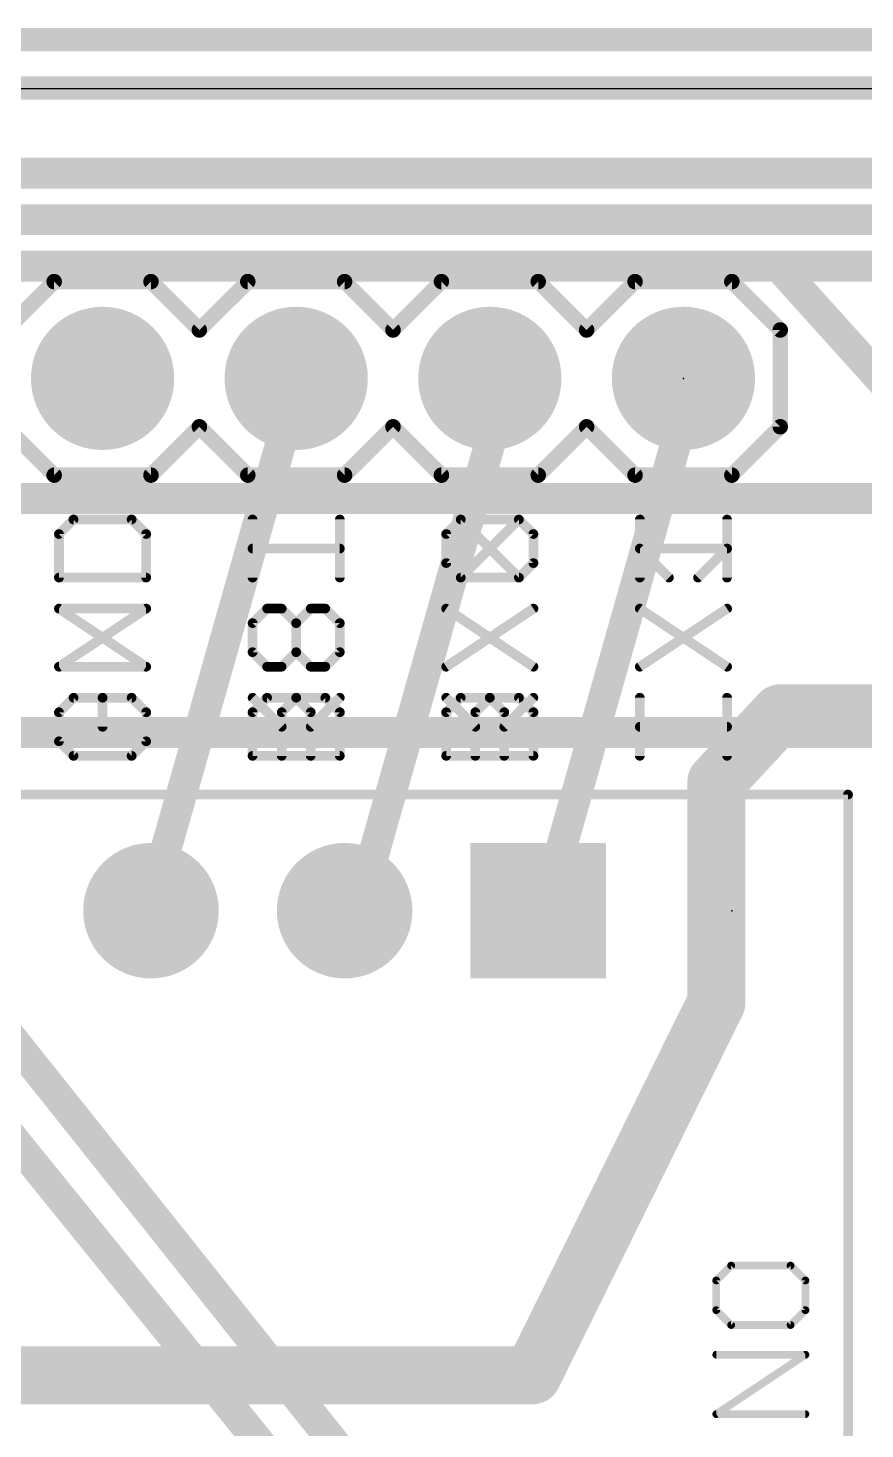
# Model space of a CAD drawing. Extents: x -3 to 97, y 0 to 38.
# Drawn here: x 33.31 to 44.29, y 19.23 to 37.62 of the extents above; entities that cross this region are included whole.
import ezdxf

# ---------------------------------------------------------------- set-up
doc = ezdxf.new("R2010")
doc.units = 0
for name, color, linetype in [('1', 14, 'CONTINUOUS'), ('16', 174, 'CONTINUOUS'), ('17', 94, 'CONTINUOUS'), ('20', 178, 'CONTINUOUS'), ('21', 251, 'CONTINUOUS'), ('23', 178, 'CONTINUOUS'), ('25', 251, 'CONTINUOUS'), ('26', 251, 'CONTINUOUS')]:
    doc.layers.add(name, color=color, linetype=linetype)

# ---------------------------------------------------------------- blocks, each defined once
blk = doc.blocks.new('ROUNDP')
at = {"const_width": 0.5}
blk.add_lwpolyline([(0, -0.25, 1), (0, 0.25, 1), (0, -0.25)], format="xyb", dxfattribs=at)
blk = doc.blocks.new('SQUAREP')
blk.add_solid([(-0.5, -0.5), (0.5, -0.5), (-0.5, 0.5), (0.5, 0.5)])

msp = doc.modelspace()

# ---------------------------------------------------------------- linework, layer by layer
at = {"layer": '1'}
for points, const_width in [([(0, 37.465), (97.155, 37.465)], 0.3048), ([(21.6154, 35.7124), (73.9394, 35.7124)], 0.4064), ([(28.6258, 35.1028), (58.0898, 35.1028)], 0.4064), ([(30.4546, 34.4932), (43.1546, 34.4932)], 0.4064), ([(43.1546, 34.4932), (48.9458, 28.067)], 0.4064), ([(23.1394, 31.4452), (44.6532, 31.4452)], 0.4064), ([(45.2882, 28.3718), (15.0368, 28.3718)], 0.4064), ([(32.8168, 24.7142), (42.7736, 12.2174)], 0.4064), ([(32.512, 23.7871), (43.815, 9.8425)], 0.4064)]:
    msp.add_lwpolyline(points, dxfattribs=dict(at, const_width=const_width))
at = {"layer": '1', "const_width": 0.2032}
for points in [[(43.2301, 34.5612, 1), (43.0791, 34.4252)], [(43.1546, 34.3916, 1), (43.1546, 34.5948)]]:
    msp.add_lwpolyline(points, format="xyb", dxfattribs=at)
at = {"layer": '16'}
for points, const_width in [([(0, 36.83), (97.155, 36.83)], 0.3048), ([(11.557, 35.7124), (86.4362, 35.7124)], 0.4064), ([(13.3858, 35.1028), (70.5866, 35.1028)], 0.4064), ([(15.2146, 34.4932), (54.4322, 34.4932)], 0.4064), ([(36.8554, 32.9692), (34.9504, 26.2382)], 0.4064), ([(36.8554, 32.9692), (36.83, 33.02)], 0.4064), ([(39.5986, 32.9692), (37.6936, 26.2382)], 0.4064), ([(39.5986, 32.9692), (39.37, 33.02)], 0.4064), ([(42.037, 32.9692), (40.132, 26.2382)], 0.4064), ([(42.037, 32.9692), (41.91, 33.02)], 0.4064), ([(43.18, 28.6258), (42.3418, 27.7241)], 0.762), ([(57.6326, 28.6258), (43.18, 28.6258)], 0.762), ([(42.3418, 24.8285), (42.3418, 27.7241)], 0.762), ([(34.9504, 26.2382), (34.925, 26.035)], 0.4064), ([(37.6936, 26.2382), (37.465, 26.035)], 0.4064), ([(40.132, 26.2382), (40.005, 26.035)], 0.4064), ([(42.3418, 24.8285), (39.9288, 19.939)], 0.762), ([(39.9288, 19.939), (10.6426, 19.939)], 0.762)]:
    msp.add_lwpolyline(points, dxfattribs=dict(at, const_width=const_width))
for points, const_width in [([(36.9209, 33.0654, 1), (36.7391, 32.9746)], 0.2032), ([(36.9532, 32.9415, 1), (36.7576, 32.9969)], 0.2032), ([(36.7645, 32.9238, 1), (36.9463, 33.0146)], 0.2032), ([(39.392, 33.1192, 1), (39.348, 32.9208)], 0.2032), ([(39.6964, 32.9415, 1), (39.5008, 32.9969)], 0.2032), ([(39.5766, 32.87, 1), (39.6206, 33.0684)], 0.2032), ([(41.9477, 33.1143, 1), (41.8723, 32.9257)], 0.2032), ([(42.1348, 32.9415, 1), (41.9392, 32.9969)], 0.2032), ([(41.9993, 32.8749, 1), (42.0747, 33.0635)], 0.2032), ([(43.18, 28.8163, 1), (43.18, 28.4353)], 0.381), ([(43.3195, 28.4961, 1), (43.0405, 28.7555)], 0.381), ([(42.5323, 27.7241, 1), (42.1513, 27.7241)], 0.381), ([(42.2023, 27.8538, 1), (42.4813, 27.5944)], 0.381), ([(34.8526, 26.2659, 1), (35.0482, 26.2105)], 0.2032), ([(35.0512, 26.2256, 1), (34.8496, 26.2508)], 0.2032), ([(37.5958, 26.2659, 1), (37.7914, 26.2105)], 0.2032), ([(37.7611, 26.1623, 1), (37.6261, 26.3141)], 0.2032), ([(40.0342, 26.2659, 1), (40.2298, 26.2105)], 0.2032), ([(40.2182, 26.1844, 1), (40.0458, 26.292)], 0.2032), ([(34.8242, 26.0476, 1), (35.0258, 26.0224)], 0.2032), ([(37.3975, 26.1109, 1), (37.5325, 25.9591)], 0.2032), ([(39.9188, 26.0888, 1), (40.0912, 25.9812)], 0.2032), ([(42.5126, 24.7442, 1), (42.171, 24.9128)], 0.381), ([(42.1513, 24.8285, 1), (42.5323, 24.8285)], 0.381), ([(39.9288, 19.7485, 1), (39.9288, 20.1295)], 0.381), ([(39.758, 20.0233, 1), (40.0996, 19.8547)], 0.381)]:
    msp.add_lwpolyline(points, format="xyb", dxfattribs=dict(at, const_width=const_width))
at = {"layer": '20'}
msp.add_line((96.825, 36.82), (0, 36.82), dxfattribs=at)
at = {"layer": '21'}
for points, const_width in [([(33.02, 33.655), (33.655, 34.29)], 0.2032), ([(33.655, 34.29), (34.925, 34.29)], 0.2032), ([(35.56, 33.655), (34.925, 34.29)], 0.2032), ([(35.56, 33.655), (36.195, 34.29)], 0.2032), ([(36.195, 34.29), (37.465, 34.29)], 0.2032), ([(37.465, 34.29), (38.1, 33.655)], 0.2032), ([(38.1, 33.655), (38.735, 34.29)], 0.2032), ([(38.735, 34.29), (40.005, 34.29)], 0.2032), ([(40.005, 34.29), (40.64, 33.655)], 0.2032), ([(40.64, 33.655), (41.275, 34.29)], 0.2032), ([(41.275, 34.29), (42.545, 34.29)], 0.2032), ([(43.18, 33.655), (42.545, 34.29)], 0.2032), ([(43.18, 32.385), (43.18, 33.655)], 0.2032), ([(33.655, 31.75), (33.02, 32.385)], 0.2032), ([(34.925, 31.75), (35.56, 32.385)], 0.2032), ([(36.195, 31.75), (35.56, 32.385)], 0.2032), ([(38.1, 32.385), (37.465, 31.75)], 0.2032), ([(38.735, 31.75), (38.1, 32.385)], 0.2032), ([(40.64, 32.385), (40.005, 31.75)], 0.2032), ([(41.275, 31.75), (40.64, 32.385)], 0.2032), ([(42.545, 31.75), (43.18, 32.385)], 0.2032), ([(34.925, 31.75), (33.655, 31.75)], 0.2032), ([(37.465, 31.75), (36.195, 31.75)], 0.2032), ([(40.005, 31.75), (38.735, 31.75)], 0.2032), ([(42.545, 31.75), (41.275, 31.75)], 0.2032), ([(0.381, 27.559), (44.069, 27.559)], 0.127), ([(44.069, 27.559), (44.069, 9.271)], 0.127)]:
    msp.add_lwpolyline(points, dxfattribs=dict(at, const_width=const_width))
for points, const_width in [([(33.655, 34.3408, 1), (33.655, 34.2392)], 0.1016), ([(33.6909, 34.2541, 1), (33.6191, 34.3259)], 0.1016), ([(34.9609, 34.3259, 1), (34.8891, 34.2541)], 0.1016), ([(34.925, 34.2392, 1), (34.925, 34.3408)], 0.1016), ([(36.195, 34.3408, 1), (36.195, 34.2392)], 0.1016), ([(36.2309, 34.2541, 1), (36.1591, 34.3259)], 0.1016), ([(37.5009, 34.3259, 1), (37.4291, 34.2541)], 0.1016), ([(37.465, 34.2392, 1), (37.465, 34.3408)], 0.1016), ([(38.735, 34.3408, 1), (38.735, 34.2392)], 0.1016), ([(38.7709, 34.2541, 1), (38.6991, 34.3259)], 0.1016), ([(40.0409, 34.3259, 1), (39.9691, 34.2541)], 0.1016), ([(40.005, 34.2392, 1), (40.005, 34.3408)], 0.1016), ([(41.275, 34.3408, 1), (41.275, 34.2392)], 0.1016), ([(41.3109, 34.2541, 1), (41.2391, 34.3259)], 0.1016), ([(42.5809, 34.3259, 1), (42.5091, 34.2541)], 0.1016), ([(42.545, 34.2392, 1), (42.545, 34.3408)], 0.1016), ([(35.5241, 33.6909, 1), (35.5959, 33.6191)], 0.1016), ([(35.5241, 33.6191, 1), (35.5959, 33.6909)], 0.1016), ([(38.0641, 33.6909, 1), (38.1359, 33.6191)], 0.1016), ([(38.0641, 33.6191, 1), (38.1359, 33.6909)], 0.1016), ([(40.6041, 33.6909, 1), (40.6759, 33.6191)], 0.1016), ([(40.6041, 33.6191, 1), (40.6759, 33.6909)], 0.1016), ([(43.2308, 33.655, 1), (43.1292, 33.655)], 0.1016), ([(43.1441, 33.6191, 1), (43.2159, 33.6909)], 0.1016), ([(35.5959, 32.4209, 1), (35.5241, 32.3491)], 0.1016), ([(35.5959, 32.3491, 1), (35.5241, 32.4209)], 0.1016), ([(38.1359, 32.4209, 1), (38.0641, 32.3491)], 0.1016), ([(38.1359, 32.3491, 1), (38.0641, 32.4209)], 0.1016), ([(40.6759, 32.4209, 1), (40.6041, 32.3491)], 0.1016), ([(40.6759, 32.3491, 1), (40.6041, 32.4209)], 0.1016), ([(43.1292, 32.385, 1), (43.2308, 32.385)], 0.1016), ([(43.2159, 32.3491, 1), (43.1441, 32.4209)], 0.1016), ([(33.655, 31.8008, 1), (33.655, 31.6992)], 0.1016), ([(33.6191, 31.7141, 1), (33.6909, 31.7859)], 0.1016), ([(34.8891, 31.7859, 1), (34.9609, 31.7141)], 0.1016), ([(34.925, 31.6992, 1), (34.925, 31.8008)], 0.1016), ([(36.195, 31.8008, 1), (36.195, 31.6992)], 0.1016), ([(36.1591, 31.7141, 1), (36.2309, 31.7859)], 0.1016), ([(37.4291, 31.7859, 1), (37.5009, 31.7141)], 0.1016), ([(37.465, 31.6992, 1), (37.465, 31.8008)], 0.1016), ([(38.735, 31.8008, 1), (38.735, 31.6992)], 0.1016), ([(38.6991, 31.7141, 1), (38.7709, 31.7859)], 0.1016), ([(39.9691, 31.7859, 1), (40.0409, 31.7141)], 0.1016), ([(40.005, 31.6992, 1), (40.005, 31.8008)], 0.1016), ([(41.275, 31.8008, 1), (41.275, 31.6992)], 0.1016), ([(41.2391, 31.7141, 1), (41.3109, 31.7859)], 0.1016), ([(42.5091, 31.7859, 1), (42.5809, 31.7141)], 0.1016), ([(42.545, 31.6992, 1), (42.545, 31.8008)], 0.1016), ([(44.1008, 27.559, 1), (44.0373, 27.559)], 0.0635), ([(44.069, 27.5273, 1), (44.069, 27.5907)], 0.0635)]:
    msp.add_lwpolyline(points, format="xyb", dxfattribs=dict(at, const_width=const_width))
at = {"layer": '23'}
for p in [(41.91, 33.02), (42.545, 26.035)]:
    msp.add_point(p, dxfattribs=at)
at = {"layer": '25'}
for points, const_width in [([(33.9082, 31.1684), (33.7175, 30.9778)], 0.127), ([(34.6708, 31.1684), (33.9082, 31.1684)], 0.127), ([(34.8615, 30.9778), (34.6708, 31.1684)], 0.127), ([(36.2575, 30.4058), (36.2575, 31.1684)], 0.127), ([(38.7975, 30.9778), (38.9882, 31.1684)], 0.127), ([(38.9882, 31.1684), (39.7508, 31.1684)], 0.127), ([(39.7508, 30.4058), (38.9882, 31.1684)], 0.127), ([(39.7508, 31.1684), (39.9415, 30.9778)], 0.127), ([(42.4815, 30.4058), (42.4815, 31.1684)], 0.127), ([(33.7175, 30.9778), (33.7175, 30.4058)], 0.127), ([(34.8615, 30.4058), (34.8615, 30.9778)], 0.127), ([(38.7975, 30.5965), (38.7975, 30.9778)], 0.127), ([(39.9415, 30.9778), (39.9415, 30.5965)], 0.127), ([(37.4015, 30.7871), (36.2575, 30.7871)], 0.127), ([(41.7189, 30.4058), (41.3375, 30.7871)], 0.127), ([(41.3375, 30.7871), (42.4815, 30.7871)], 0.127), ([(38.9882, 30.4058), (38.7975, 30.5965)], 0.127), ([(39.9415, 30.5965), (39.7508, 30.4058)], 0.127), ([(33.7175, 30.4058), (34.8615, 30.4058)], 0.127), ([(39.7508, 30.4058), (38.9882, 30.4058)], 0.127), ([(33.7175, 29.2364), (34.8615, 29.999)], 0.127), ([(34.8615, 29.999), (33.7175, 29.999)], 0.127), ([(36.4482, 29.999), (36.2575, 29.8084)], 0.127), ([(36.8295, 29.8084), (37.0202, 29.999)], 0.127), ([(37.0202, 29.999), (37.2108, 29.999)], 0.127), ([(37.2108, 29.999), (37.4015, 29.8084)], 0.127), ([(38.7975, 29.2364), (39.9415, 29.999)], 0.127), ([(38.7975, 29.999), (39.9415, 29.2364)], 0.127), ([(41.3375, 29.2364), (42.4815, 29.999)], 0.127), ([(41.3375, 29.999), (42.4815, 29.2364)], 0.127), ([(36.2575, 29.8084), (36.2575, 29.4271)], 0.127), ([(36.8295, 29.4271), (36.8295, 29.8084)], 0.127), ([(37.4015, 29.8084), (37.4015, 29.4271)], 0.127), ([(36.2575, 29.4271), (36.4482, 29.2364)], 0.127), ([(36.6389, 29.2364), (36.8295, 29.4271)], 0.127), ([(37.4015, 29.4271), (37.2108, 29.2364)], 0.127), ([(34.8615, 29.2364), (33.7175, 29.2364)], 0.127), ([(36.4482, 29.2364), (36.6389, 29.2364)], 0.127), ([(33.9082, 28.8297), (33.7175, 28.639)], 0.127), ([(34.6708, 28.8297), (34.2895, 28.8297)], 0.127), ([(34.2895, 28.8297), (34.2895, 28.4483)], 0.127), ([(34.8615, 28.639), (34.6708, 28.8297)], 0.127), ([(36.2575, 28.639), (36.4482, 28.8297)], 0.127), ([(36.4482, 28.8297), (36.8295, 28.8297)], 0.127), ([(36.8295, 28.8297), (37.0202, 28.639)], 0.127), ([(37.0202, 28.4483), (37.4015, 28.8297)], 0.127), ([(38.7975, 28.639), (38.9882, 28.8297)], 0.127), ([(38.9882, 28.8297), (39.3695, 28.8297)], 0.127), ([(39.3695, 28.8297), (39.5602, 28.639)], 0.127), ([(39.5602, 28.4483), (39.9415, 28.8297)], 0.127), ([(41.3375, 28.067), (41.3375, 28.8297)], 0.127), ([(33.7175, 28.639), (33.7175, 28.2577)], 0.127), ([(34.8615, 28.2577), (34.8615, 28.639)], 0.127), ([(36.2575, 28.067), (36.2575, 28.639)], 0.127), ([(37.0202, 28.639), (37.0202, 28.067)], 0.127), ([(38.7975, 28.067), (38.7975, 28.639)], 0.127), ([(39.5602, 28.639), (39.5602, 28.067)], 0.127), ([(42.4815, 28.4483), (41.3375, 28.4483)], 0.127), ([(33.7175, 28.2577), (33.9082, 28.067)], 0.127), ([(34.6708, 28.067), (34.8615, 28.2577)], 0.127), ([(33.9082, 28.067), (34.6708, 28.067)], 0.127), ([(37.4015, 28.067), (36.2575, 28.067)], 0.127), ([(39.9415, 28.067), (38.7975, 28.067)], 0.127), ([(42.5357, 21.378), (42.3408, 21.1831)], 0.1016), ([(43.3153, 21.378), (42.5357, 21.378)], 0.1016), ([(43.5102, 21.1831), (43.3153, 21.378)], 0.1016), ([(42.3408, 21.1831), (42.3408, 20.7933)], 0.1016), ([(43.5102, 20.7933), (43.5102, 21.1831)], 0.1016), ([(42.3408, 20.7933), (42.5357, 20.5984)], 0.1016), ([(43.3153, 20.5984), (43.5102, 20.7933)], 0.1016), ([(42.5357, 20.5984), (43.3153, 20.5984)], 0.1016), ([(42.3408, 19.429), (43.5102, 20.2086)], 0.1016), ([(43.5102, 20.2086), (42.3408, 20.2086)], 0.1016), ([(43.5102, 19.429), (42.3408, 19.429)], 0.1016)]:
    msp.add_lwpolyline(points, dxfattribs=dict(at, const_width=const_width))
for points, const_width in [([(33.9082, 31.2002, 1), (33.9082, 31.1367)], 0.0635), ([(33.9306, 31.146, 1), (33.8857, 31.1909)], 0.0635), ([(34.6933, 31.1909, 1), (34.6484, 31.146)], 0.0635), ([(34.6708, 31.1367, 1), (34.6708, 31.2002)], 0.0635), ([(36.2893, 31.1684, 1), (36.2258, 31.1684)], 0.0635), ([(38.9882, 31.2002, 1), (38.9882, 31.1367)], 0.0635), ([(39.0106, 31.1909, 1), (38.9657, 31.146)], 0.0635), ([(39.0106, 31.146, 1), (38.9657, 31.1909)], 0.0635), ([(39.7733, 31.1909, 1), (39.7284, 31.146)], 0.0635), ([(39.7508, 31.1367, 1), (39.7508, 31.2002)], 0.0635), ([(42.5133, 31.1684, 1), (42.4498, 31.1684)], 0.0635), ([(33.7493, 30.9778, 1), (33.6858, 30.9778)], 0.0635), ([(33.6951, 31.0002, 1), (33.74, 30.9553)], 0.0635), ([(34.8933, 30.9778, 1), (34.8297, 30.9778)], 0.0635), ([(34.839, 30.9553, 1), (34.884, 31.0002)], 0.0635), ([(38.8293, 30.9778, 1), (38.7658, 30.9778)], 0.0635), ([(38.7751, 31.0002, 1), (38.82, 30.9553)], 0.0635), ([(39.9733, 30.9778, 1), (39.9098, 30.9778)], 0.0635), ([(39.919, 30.9553, 1), (39.964, 31.0002)], 0.0635), ([(36.2575, 30.8189, 1), (36.2575, 30.7554)], 0.0635), ([(37.4015, 30.7554, 1), (37.4015, 30.8189)], 0.0635), ([(41.3375, 30.8189, 1), (41.3375, 30.7554)], 0.0635), ([(41.36, 30.8096, 1), (41.3151, 30.7647)], 0.0635), ([(42.4815, 30.7554, 1), (42.4815, 30.8189)], 0.0635), ([(38.7658, 30.5965, 1), (38.8293, 30.5965)], 0.0635), ([(38.82, 30.6189, 1), (38.7751, 30.574)], 0.0635), ([(39.9098, 30.5965, 1), (39.9733, 30.5965)], 0.0635), ([(39.964, 30.574, 1), (39.919, 30.6189)], 0.0635), ([(33.7175, 30.4375, 1), (33.7175, 30.374)], 0.0635), ([(33.6858, 30.4058, 1), (33.7493, 30.4058)], 0.0635), ([(34.8297, 30.4058, 1), (34.8933, 30.4058)], 0.0635), ([(34.8615, 30.374, 1), (34.8615, 30.4375)], 0.0635), ([(36.2258, 30.4058, 1), (36.2893, 30.4058)], 0.0635), ([(38.9882, 30.4375, 1), (38.9882, 30.374)], 0.0635), ([(38.9657, 30.3833, 1), (39.0106, 30.4282)], 0.0635), ([(39.7284, 30.4282, 1), (39.7733, 30.3833)], 0.0635), ([(39.7284, 30.3833, 1), (39.7733, 30.4282)], 0.0635), ([(39.7508, 30.374, 1), (39.7508, 30.4375)], 0.0635), ([(41.6964, 30.3833, 1), (41.7413, 30.4282)], 0.0635), ([(42.4498, 30.4058, 1), (42.5133, 30.4058)], 0.0635), ([(33.7175, 30.0308, 1), (33.7175, 29.9673)], 0.0635), ([(34.8791, 29.9726, 1), (34.8439, 30.0255)], 0.0635), ([(34.8615, 29.9673, 1), (34.8615, 30.0308)], 0.0635), ([(36.4706, 29.9766, 1), (36.4257, 30.0215)], 0.0635), ([(37.0202, 30.0308, 1), (37.0202, 29.9673)], 0.0635), ([(37.0426, 29.9766, 1), (36.9977, 30.0215)], 0.0635), ([(37.2333, 30.0215, 1), (37.1884, 29.9766)], 0.0635), ([(37.2108, 29.9673, 1), (37.2108, 30.0308)], 0.0635), ([(38.8151, 30.0255, 1), (38.7799, 29.9726)], 0.0635), ([(39.9591, 29.9726, 1), (39.9239, 30.0255)], 0.0635), ([(41.3551, 30.0255, 1), (41.3199, 29.9726)], 0.0635), ([(42.4991, 29.9726, 1), (42.4639, 30.0255)], 0.0635), ([(36.2893, 29.8084, 1), (36.2258, 29.8084)], 0.0635), ([(36.2351, 29.8308, 1), (36.28, 29.7859)], 0.0635), ([(36.8613, 29.8084, 1), (36.7978, 29.8084)], 0.0635), ([(36.8071, 29.8308, 1), (36.852, 29.7859)], 0.0635), ([(37.4333, 29.8084, 1), (37.3697, 29.8084)], 0.0635), ([(37.379, 29.7859, 1), (37.424, 29.8308)], 0.0635), ([(36.2258, 29.4271, 1), (36.2893, 29.4271)], 0.0635), ([(36.28, 29.4495, 1), (36.2351, 29.4046)], 0.0635), ([(36.7978, 29.4271, 1), (36.8613, 29.4271)], 0.0635), ([(36.852, 29.4046, 1), (36.8071, 29.4495)], 0.0635), ([(37.3697, 29.4271, 1), (37.4333, 29.4271)], 0.0635), ([(37.424, 29.4046, 1), (37.379, 29.4495)], 0.0635), ([(33.7175, 29.2681, 1), (33.7175, 29.2046)], 0.0635), ([(33.6999, 29.2628, 1), (33.7351, 29.21)], 0.0635), ([(34.8615, 29.2046, 1), (34.8615, 29.2681)], 0.0635), ([(36.4482, 29.2681, 1), (36.4482, 29.2046)], 0.0635), ([(36.4257, 29.2139, 1), (36.4706, 29.2588)], 0.0635), ([(36.6164, 29.2588, 1), (36.6613, 29.2139)], 0.0635), ([(36.6389, 29.2046, 1), (36.6389, 29.2681)], 0.0635), ([(37.1884, 29.2588, 1), (37.2333, 29.2139)], 0.0635), ([(38.7799, 29.2628, 1), (38.8151, 29.21)], 0.0635), ([(39.9239, 29.21, 1), (39.9591, 29.2628)], 0.0635), ([(41.3199, 29.2628, 1), (41.3551, 29.21)], 0.0635), ([(42.4639, 29.21, 1), (42.4991, 29.2628)], 0.0635), ([(33.9306, 28.8072, 1), (33.8857, 28.8521)], 0.0635), ([(34.2895, 28.8614, 1), (34.2895, 28.7979)], 0.0635), ([(34.3213, 28.8297, 1), (34.2578, 28.8297)], 0.0635), ([(34.6933, 28.8521, 1), (34.6484, 28.8072)], 0.0635), ([(34.6708, 28.7979, 1), (34.6708, 28.8614)], 0.0635), ([(36.4482, 28.8614, 1), (36.4482, 28.7979)], 0.0635), ([(36.4706, 28.8072, 1), (36.4257, 28.8521)], 0.0635), ([(36.852, 28.8521, 1), (36.8071, 28.8072)], 0.0635), ([(36.8295, 28.7979, 1), (36.8295, 28.8614)], 0.0635), ([(37.424, 28.8072, 1), (37.379, 28.8521)], 0.0635), ([(38.9882, 28.8614, 1), (38.9882, 28.7979)], 0.0635), ([(39.0106, 28.8072, 1), (38.9657, 28.8521)], 0.0635), ([(39.392, 28.8521, 1), (39.3471, 28.8072)], 0.0635), ([(39.3695, 28.7979, 1), (39.3695, 28.8614)], 0.0635), ([(39.964, 28.8072, 1), (39.919, 28.8521)], 0.0635), ([(41.3693, 28.8297, 1), (41.3058, 28.8297)], 0.0635), ([(33.7493, 28.639, 1), (33.6858, 28.639)], 0.0635), ([(33.6951, 28.6614, 1), (33.74, 28.6165)], 0.0635), ([(34.8933, 28.639, 1), (34.8297, 28.639)], 0.0635), ([(34.839, 28.6165, 1), (34.884, 28.6614)], 0.0635), ([(36.2893, 28.639, 1), (36.2258, 28.639)], 0.0635), ([(36.2351, 28.6614, 1), (36.28, 28.6165)], 0.0635), ([(37.0519, 28.639, 1), (36.9884, 28.639)], 0.0635), ([(36.9977, 28.6165, 1), (37.0426, 28.6614)], 0.0635), ([(38.8293, 28.639, 1), (38.7658, 28.639)], 0.0635), ([(38.7751, 28.6614, 1), (38.82, 28.6165)], 0.0635), ([(39.5919, 28.639, 1), (39.5284, 28.639)], 0.0635), ([(39.5377, 28.6165, 1), (39.5826, 28.6614)], 0.0635), ([(36.9977, 28.4708, 1), (37.0426, 28.4259)], 0.0635), ([(39.5377, 28.4708, 1), (39.5826, 28.4259)], 0.0635), ([(41.3375, 28.4801, 1), (41.3375, 28.4166)], 0.0635), ([(42.4815, 28.4166, 1), (42.4815, 28.4801)], 0.0635), ([(33.74, 28.2801, 1), (33.6951, 28.2352)], 0.0635), ([(34.2578, 28.4483, 1), (34.3213, 28.4483)], 0.0635), ([(34.884, 28.2352, 1), (34.839, 28.2801)], 0.0635), ([(33.6858, 28.2577, 1), (33.7493, 28.2577)], 0.0635), ([(33.9082, 28.0987, 1), (33.9082, 28.0353)], 0.0635), ([(34.6708, 28.0353, 1), (34.6708, 28.0987)], 0.0635), ([(34.8297, 28.2577, 1), (34.8933, 28.2577)], 0.0635), ([(36.2575, 28.0987, 1), (36.2575, 28.0353)], 0.0635), ([(37.4015, 28.0353, 1), (37.4015, 28.0987)], 0.0635), ([(38.7975, 28.0987, 1), (38.7975, 28.0353)], 0.0635), ([(39.9415, 28.0353, 1), (39.9415, 28.0987)], 0.0635), ([(33.8857, 28.0445, 1), (33.9306, 28.0895)], 0.0635), ([(34.6484, 28.0895, 1), (34.6933, 28.0445)], 0.0635), ([(36.2258, 28.067, 1), (36.2893, 28.067)], 0.0635), ([(36.9884, 28.067, 1), (37.0519, 28.067)], 0.0635), ([(38.7658, 28.067, 1), (38.8293, 28.067)], 0.0635), ([(39.5284, 28.067, 1), (39.5919, 28.067)], 0.0635), ([(41.3058, 28.067, 1), (41.3693, 28.067)], 0.0635), ([(42.5357, 21.4034, 1), (42.5357, 21.3526)], 0.0508), ([(42.5537, 21.36, 1), (42.5177, 21.396)], 0.0508), ([(43.3333, 21.396, 1), (43.2973, 21.36)], 0.0508), ([(43.3153, 21.3526, 1), (43.3153, 21.4034)], 0.0508), ([(42.3228, 21.2011, 1), (42.3588, 21.1651)], 0.0508), ([(42.3662, 21.1831, 1), (42.3154, 21.1831)], 0.0508), ([(43.5356, 21.1831, 1), (43.4848, 21.1831)], 0.0508), ([(43.4922, 21.1651, 1), (43.5282, 21.2011)], 0.0508), ([(42.3588, 20.8113, 1), (42.3228, 20.7753)], 0.0508), ([(42.3154, 20.7933, 1), (42.3662, 20.7933)], 0.0508), ([(43.4848, 20.7933, 1), (43.5356, 20.7933)], 0.0508), ([(43.5282, 20.7753, 1), (43.4922, 20.8113)], 0.0508), ([(42.5357, 20.6238, 1), (42.5357, 20.573)], 0.0508), ([(42.5177, 20.5804, 1), (42.5537, 20.6164)], 0.0508), ([(43.2973, 20.6164, 1), (43.3333, 20.5804)], 0.0508), ([(43.3153, 20.573, 1), (43.3153, 20.6238)], 0.0508), ([(42.3408, 20.234, 1), (42.3408, 20.1832)], 0.0508), ([(43.5243, 20.1875, 1), (43.4961, 20.2297)], 0.0508), ([(43.5102, 20.1832, 1), (43.5102, 20.234)], 0.0508), ([(42.3408, 19.4544, 1), (42.3408, 19.4036)], 0.0508), ([(42.3267, 19.4501, 1), (42.3549, 19.4079)], 0.0508), ([(43.5102, 19.4036, 1), (43.5102, 19.4544)], 0.0508)]:
    msp.add_lwpolyline(points, format="xyb", dxfattribs=dict(at, const_width=const_width))
at = {"layer": '26', "const_width": 0.127}
for points in [[(33.7185, 30.9778), (33.9092, 31.1684)], [(33.9092, 31.1684), (34.6718, 31.1684)], [(34.6718, 31.1684), (34.8625, 30.9778)], [(37.4025, 30.4058), (37.4025, 31.1684)], [(38.9892, 31.1684), (38.7985, 30.9778)], [(39.7518, 31.1684), (38.9892, 31.1684)], [(38.9892, 30.4058), (39.7518, 31.1684)], [(39.9425, 30.9778), (39.7518, 31.1684)], [(41.3385, 30.4058), (41.3385, 31.1684)], [(33.7185, 30.4058), (33.7185, 30.9778)], [(34.8625, 30.9778), (34.8625, 30.4058)], [(38.7985, 30.9778), (38.7985, 30.5965)], [(39.9425, 30.5965), (39.9425, 30.9778)], [(36.2585, 30.7871), (37.4025, 30.7871)], [(42.4825, 30.7871), (41.3385, 30.7871)], [(42.1012, 30.4058), (42.4825, 30.7871)], [(38.7985, 30.5965), (38.9892, 30.4058)], [(39.7518, 30.4058), (39.9425, 30.5965)], [(34.8625, 30.4058), (33.7185, 30.4058)], [(38.9892, 30.4058), (39.7518, 30.4058)], [(34.8625, 29.2364), (33.7185, 29.999)], [(33.7185, 29.999), (34.8625, 29.999)], [(36.4492, 29.999), (36.2585, 29.8084)], [(36.6398, 29.999), (36.4492, 29.999)], [(36.8305, 29.8084), (36.6398, 29.999)], [(37.2118, 29.999), (37.4025, 29.8084)], [(39.9425, 29.2364), (38.7985, 29.999)], [(39.9425, 29.999), (38.7985, 29.2364)], [(42.4825, 29.2364), (41.3385, 29.999)], [(42.4825, 29.999), (41.3385, 29.2364)], [(36.2585, 29.8084), (36.2585, 29.4271)], [(36.8305, 29.4271), (36.8305, 29.8084)], [(37.4025, 29.8084), (37.4025, 29.4271)], [(36.2585, 29.4271), (36.4492, 29.2364)], [(37.0211, 29.2364), (36.8305, 29.4271)], [(37.4025, 29.4271), (37.2118, 29.2364)], [(33.7185, 29.2364), (34.8625, 29.2364)], [(37.2118, 29.2364), (37.0211, 29.2364)], [(33.7185, 28.639), (33.9092, 28.8297)], [(33.9092, 28.8297), (34.2905, 28.8297)], [(34.2905, 28.8297), (34.2905, 28.4483)], [(34.6718, 28.8297), (34.8625, 28.639)], [(36.6398, 28.4483), (36.2585, 28.8297)], [(36.8305, 28.8297), (36.6398, 28.639)], [(37.2118, 28.8297), (36.8305, 28.8297)], [(37.4025, 28.639), (37.2118, 28.8297)], [(39.1798, 28.4483), (38.7985, 28.8297)], [(39.3705, 28.8297), (39.1798, 28.639)], [(39.7518, 28.8297), (39.3705, 28.8297)], [(39.9425, 28.639), (39.7518, 28.8297)], [(42.4825, 28.067), (42.4825, 28.8297)], [(33.7185, 28.2577), (33.7185, 28.639)], [(34.8625, 28.639), (34.8625, 28.2577)], [(36.6398, 28.639), (36.6398, 28.067)], [(37.4025, 28.067), (37.4025, 28.639)], [(39.1798, 28.639), (39.1798, 28.067)], [(39.9425, 28.067), (39.9425, 28.639)], [(41.3385, 28.4483), (42.4825, 28.4483)], [(33.9092, 28.067), (33.7185, 28.2577)], [(34.8625, 28.2577), (34.6718, 28.067)], [(34.6718, 28.067), (33.9092, 28.067)], [(36.2585, 28.067), (37.4025, 28.067)], [(38.7985, 28.067), (39.9425, 28.067)]]:
    msp.add_lwpolyline(points, dxfattribs=at)
at = {"layer": '26', "const_width": 0.0635}
for points in [[(33.9092, 31.2002, 1), (33.9092, 31.1367)], [(33.9316, 31.146, 1), (33.8867, 31.1909)], [(34.6943, 31.1909, 1), (34.6494, 31.146)], [(34.6718, 31.1367, 1), (34.6718, 31.2002)], [(37.4342, 31.1684, 1), (37.3707, 31.1684)], [(38.9892, 31.2002, 1), (38.9892, 31.1367)], [(39.0116, 31.146, 1), (38.9667, 31.1909)], [(39.7743, 31.1909, 1), (39.7294, 31.146)], [(39.7743, 31.146, 1), (39.7294, 31.1909)], [(39.7518, 31.1367, 1), (39.7518, 31.2002)], [(41.3703, 31.1684, 1), (41.3068, 31.1684)], [(33.7503, 30.9778, 1), (33.6867, 30.9778)], [(33.696, 31.0002, 1), (33.741, 30.9553)], [(34.8942, 30.9778, 1), (34.8307, 30.9778)], [(34.84, 30.9553, 1), (34.8849, 31.0002)], [(38.776, 31.0002, 1), (38.821, 30.9553)], [(38.8303, 30.9778, 1), (38.7668, 30.9778)], [(39.9742, 30.9778, 1), (39.9107, 30.9778)], [(39.92, 30.9553, 1), (39.9649, 31.0002)], [(36.2585, 30.8189, 1), (36.2585, 30.7554)], [(37.4025, 30.7554, 1), (37.4025, 30.8189)], [(41.3385, 30.8189, 1), (41.3385, 30.7554)], [(42.5049, 30.7647, 1), (42.46, 30.8096)], [(42.4825, 30.7554, 1), (42.4825, 30.8189)], [(38.821, 30.6189, 1), (38.776, 30.574)], [(38.7668, 30.5965, 1), (38.8303, 30.5965)], [(39.9107, 30.5965, 1), (39.9742, 30.5965)], [(39.9649, 30.574, 1), (39.92, 30.6189)], [(33.6867, 30.4058, 1), (33.7503, 30.4058)], [(33.7185, 30.4375, 1), (33.7185, 30.374)], [(34.8307, 30.4058, 1), (34.8942, 30.4058)], [(34.8625, 30.374, 1), (34.8625, 30.4375)], [(37.3707, 30.4058, 1), (37.4342, 30.4058)], [(38.9892, 30.4375, 1), (38.9892, 30.374)], [(38.9667, 30.4282, 1), (39.0116, 30.3833)], [(38.9667, 30.3833, 1), (39.0116, 30.4282)], [(39.7294, 30.4282, 1), (39.7743, 30.3833)], [(39.7518, 30.374, 1), (39.7518, 30.4375)], [(41.3068, 30.4058, 1), (41.3703, 30.4058)], [(42.0787, 30.4282, 1), (42.1236, 30.3833)], [(33.7361, 30.0255, 1), (33.7009, 29.9726)], [(33.7185, 30.0308, 1), (33.7185, 29.9673)], [(34.8625, 29.9673, 1), (34.8625, 30.0308)], [(36.4492, 30.0308, 1), (36.4492, 29.9673)], [(36.4716, 29.9766, 1), (36.4267, 30.0215)], [(36.6623, 30.0215, 1), (36.6174, 29.9766)], [(36.6398, 29.9673, 1), (36.6398, 30.0308)], [(37.2343, 30.0215, 1), (37.1894, 29.9766)], [(38.8161, 30.0255, 1), (38.7809, 29.9726)], [(39.9601, 29.9726, 1), (39.9249, 30.0255)], [(41.3561, 30.0255, 1), (41.3209, 29.9726)], [(42.5001, 29.9726, 1), (42.4649, 30.0255)], [(36.2903, 29.8084, 1), (36.2268, 29.8084)], [(36.236, 29.8308, 1), (36.281, 29.7859)], [(36.8622, 29.8084, 1), (36.7987, 29.8084)], [(36.808, 29.7859, 1), (36.8529, 29.8308)], [(37.4342, 29.8084, 1), (37.3707, 29.8084)], [(37.38, 29.7859, 1), (37.4249, 29.8308)], [(36.281, 29.4495, 1), (36.236, 29.4046)], [(36.2268, 29.4271, 1), (36.2903, 29.4271)], [(36.7987, 29.4271, 1), (36.8622, 29.4271)], [(36.8529, 29.4495, 1), (36.808, 29.4046)], [(37.3707, 29.4271, 1), (37.4342, 29.4271)], [(37.4249, 29.4046, 1), (37.38, 29.4495)], [(33.7185, 29.2681, 1), (33.7185, 29.2046)], [(34.8449, 29.21, 1), (34.8801, 29.2628)], [(34.8625, 29.2046, 1), (34.8625, 29.2681)], [(36.4267, 29.2139, 1), (36.4716, 29.2588)], [(37.0211, 29.2681, 1), (37.0211, 29.2046)], [(36.9987, 29.2139, 1), (37.0436, 29.2588)], [(37.1894, 29.2588, 1), (37.2343, 29.2139)], [(37.2118, 29.2046, 1), (37.2118, 29.2681)], [(38.7809, 29.2628, 1), (38.8161, 29.21)], [(39.9249, 29.21, 1), (39.9601, 29.2628)], [(41.3209, 29.2628, 1), (41.3561, 29.21)], [(42.4649, 29.21, 1), (42.5001, 29.2628)], [(33.9092, 28.8614, 1), (33.9092, 28.7979)], [(33.9316, 28.8072, 1), (33.8867, 28.8521)], [(34.3222, 28.8297, 1), (34.2587, 28.8297)], [(34.2905, 28.7979, 1), (34.2905, 28.8614)], [(34.6943, 28.8521, 1), (34.6494, 28.8072)], [(36.281, 28.8521, 1), (36.236, 28.8072)], [(36.8305, 28.8614, 1), (36.8305, 28.7979)], [(36.8529, 28.8072, 1), (36.808, 28.8521)], [(37.2343, 28.8521, 1), (37.1894, 28.8072)], [(37.2118, 28.7979, 1), (37.2118, 28.8614)], [(38.821, 28.8521, 1), (38.776, 28.8072)], [(39.3705, 28.8614, 1), (39.3705, 28.7979)], [(39.3929, 28.8072, 1), (39.348, 28.8521)], [(39.7743, 28.8521, 1), (39.7294, 28.8072)], [(39.7518, 28.7979, 1), (39.7518, 28.8614)], [(42.5142, 28.8297, 1), (42.4507, 28.8297)], [(33.7503, 28.639, 1), (33.6867, 28.639)], [(33.696, 28.6614, 1), (33.741, 28.6165)], [(34.8942, 28.639, 1), (34.8307, 28.639)], [(34.84, 28.6165, 1), (34.8849, 28.6614)], [(36.6716, 28.639, 1), (36.6081, 28.639)], [(36.6174, 28.6614, 1), (36.6623, 28.6165)], [(37.4342, 28.639, 1), (37.3707, 28.639)], [(37.38, 28.6165, 1), (37.4249, 28.6614)], [(39.2116, 28.639, 1), (39.1481, 28.639)], [(39.1574, 28.6614, 1), (39.2023, 28.6165)], [(39.9742, 28.639, 1), (39.9107, 28.639)], [(39.92, 28.6165, 1), (39.9649, 28.6614)], [(36.6174, 28.4259, 1), (36.6623, 28.4708)], [(39.1574, 28.4259, 1), (39.2023, 28.4708)], [(41.3385, 28.4801, 1), (41.3385, 28.4166)], [(42.4825, 28.4166, 1), (42.4825, 28.4801)], [(33.741, 28.2801, 1), (33.696, 28.2352)], [(34.2587, 28.4483, 1), (34.3222, 28.4483)], [(34.8849, 28.2352, 1), (34.84, 28.2801)], [(33.6867, 28.2577, 1), (33.7503, 28.2577)], [(33.9092, 28.0987, 1), (33.9092, 28.0353)], [(34.6718, 28.0353, 1), (34.6718, 28.0987)], [(34.8307, 28.2577, 1), (34.8942, 28.2577)], [(36.2585, 28.0987, 1), (36.2585, 28.0353)], [(37.4025, 28.0353, 1), (37.4025, 28.0987)], [(38.7985, 28.0987, 1), (38.7985, 28.0353)], [(39.9425, 28.0353, 1), (39.9425, 28.0987)], [(33.8867, 28.0445, 1), (33.9316, 28.0895)], [(34.6494, 28.0895, 1), (34.6943, 28.0445)], [(36.6081, 28.067, 1), (36.6716, 28.067)], [(37.3707, 28.067, 1), (37.4342, 28.067)], [(39.1481, 28.067, 1), (39.2116, 28.067)], [(39.9107, 28.067, 1), (39.9742, 28.067)], [(42.4507, 28.067, 1), (42.5142, 28.067)]]:
    msp.add_lwpolyline(points, format="xyb", dxfattribs=at)

# ---------------------------------------------------------------- block references
at = {"layer": '17', "rotation": 270}
for name, p, xscale, yscale in [('ROUNDP', (34.29, 33.02), 1.8796, 1.8796), ('ROUNDP', (34.29, 33.02), 1.8796, 1.8796), ('ROUNDP', (36.83, 33.02), 1.8796, 1.8796), ('ROUNDP', (36.83, 33.02), 1.8796, 1.8796), ('ROUNDP', (39.37, 33.02), 1.8796, 1.8796), ('ROUNDP', (39.37, 33.02), 1.8796, 1.8796), ('ROUNDP', (41.91, 33.02), 1.8796, 1.8796), ('ROUNDP', (41.91, 33.02), 1.8796, 1.8796), ('ROUNDP', (34.925, 26.035), 1.778, 1.778), ('ROUNDP', (34.925, 26.035), 1.778, 1.778), ('ROUNDP', (37.465, 26.035), 1.778, 1.778), ('ROUNDP', (37.465, 26.035), 1.778, 1.778), ('SQUAREP', (40.005, 26.035), 1.778, 1.778), ('SQUAREP', (40.005, 26.035), 1.778, 1.778)]:
    msp.add_blockref(name, p, dxfattribs=dict(at, xscale=xscale, yscale=yscale))

doc.saveas('drawing.dxf')
